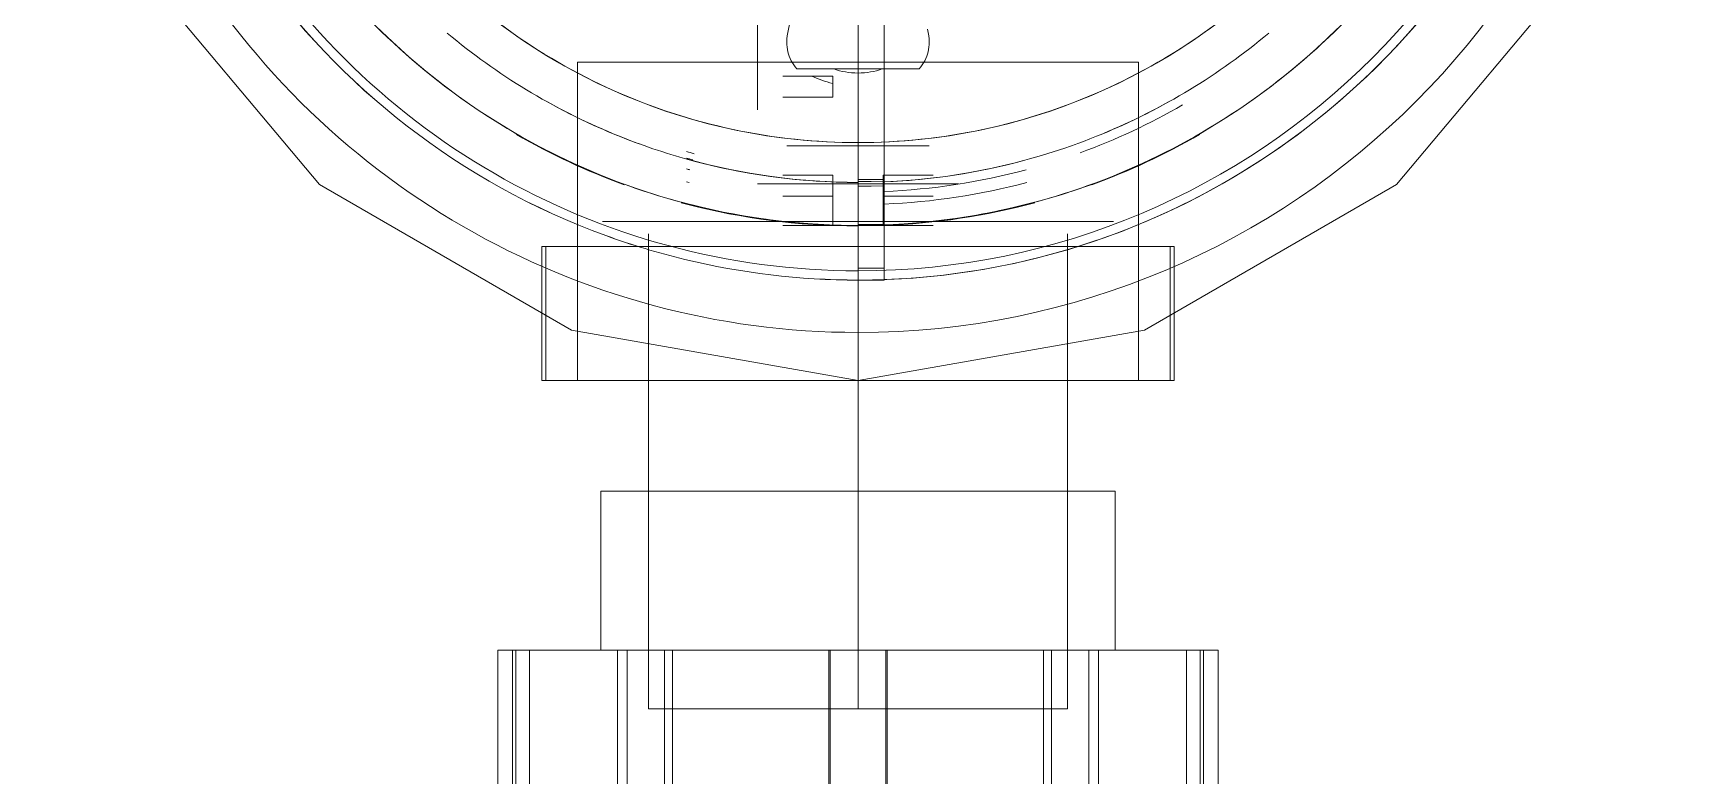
# Model space of a CAD drawing. Header units: metres. Extents: x 5 to 242, y -3 to 162.
# Drawn here: x 176.443 to 176.64, y 95.9548 to 96.0434 of the extents above; entities that cross this region are included whole.
import ezdxf

# ---------------------------------------------------------------- set-up
doc = ezdxf.new("R2010")
doc.units = ezdxf.units.M
for name, color, linetype, lineweight in [('P-PIPE', 7, 'Continuous', 5), ('P-PIPE-CNTR', 7, 'Continuous', 5), ('P-SANR-FIXT', 7, 'Continuous', 5)]:
    doc.layers.add(name, color=color, linetype=linetype, lineweight=lineweight)

# ---------------------------------------------------------------- blocks, each defined once
blk = doc.blocks.new('Bomba Jacuzzi1 - 15B-T 1_1_2CV TRIF_220_380V _1 1_2CV_-2414014-TÉRREO 1_20')
at = {"layer": 'P-SANR-FIXT', "color": 9, "lineweight": 15, "true_color": 0xc0c0c0}
for p, q in [((-0.0839999999999116, 0.03774999999977918), (-0.09999999999990797, 0.03774999999977918)), ((-0.1, 0.03775000000000021), (-0.1, -0.0377499999999998)), ((-0.1, 0.03775000000000021), (-0.1, -0.0377499999999998)), ((-0.08400000000000002, 0.0326924589928627), (-0.08400000000000002, 0.03775000000000021)), ((-0.08400000000000002, 0.03269245899286275), (-0.08400000000000002, 0.03775000000000021)), ((-0.1, -0.0372499999999998), (-0.1, 0.03725000000000021)), ((-0.1, -0.0372499999999998), (-0.1, 0.03725000000000021)), ((-0.0839999999999116, 0.03724999999983993), (-0.09999999999990797, 0.03724999999983993)), ((-0.1, 0.03725000000000023), (-0.1, -0.03724999999999978)), ((-0.1, 0.03725000000000023), (-0.1, -0.03724999999999978)), ((-0.08400000000000002, 0.03725000000000021), (-0.08400000000000002, 0.03225944629097029)), ((-0.08400000000000002, 0.03725000000000021), (-0.08400000000000002, 0.03225944629097063)), ((-0.08400000000000002, 0.0322594462909705), (-0.08400000000000002, 0.03725000000000023)), ((-0.08400000000000002, 0.03225944629097055), (-0.08400000000000002, 0.03725000000000023)), ((-0.0794733564273869, 0.03349999999981047), (-0.09999999999990797, 0.03349999999981047)), ((-0.1, 0.03350000000000022), (-0.1, -0.03349999999999979)), ((-0.1, 0.03350000000000022), (-0.1, -0.03349999999999979)), ((-0.1, -0.03349999999999979), (-0.1, 0.03350000000000022)), ((-0.1, -0.03349999999999979), (-0.1, 0.03350000000000022)), ((-0.08400000000000002, 0.03350000000000022), (-0.08400000000000002, 0.02901185102677869)), ((-0.08400000000000002, 0.03350000000000022), (-0.08400000000000002, 0.02901185102677899)), ((-0.1, -0.03049999999999978), (-0.1, 0.03050000000000022)), ((-0.1, -0.03049999999999978), (-0.1, 0.03050000000000022)), ((-0.08800000000000001, 1.353583911622991e-16), (-0.08800000000000001, -0.003109999999999865)), ((-0.08400000000000002, -0.02901185102677863), (-0.08400000000000002, -0.03349999999999979)), ((-0.08400000000000002, -0.02901185102677828), (-0.08400000000000002, -0.03349999999999979)), ((-0.08400000000000002, -0.03225944629097031), (-0.08400000000000002, -0.0372499999999998)), ((-0.08400000000000002, -0.03225944629096991), (-0.08400000000000002, -0.0372499999999998)), ((-0.08400000000000002, -0.03724999999999978), (-0.08400000000000002, -0.03225944629097011)), ((-0.08400000000000002, -0.03724999999999978), (-0.08400000000000002, -0.03225944629097006)), ((-0.08400000000000002, -0.0377499999999998), (-0.08400000000000002, -0.03269245899286235)), ((-0.08400000000000002, -0.0377499999999998), (-0.08400000000000002, -0.03269245899286229)), ((-0.09999999999990797, -0.03350000000022629), (-0.0794733564273869, -0.03350000000022629)), ((-0.09999999999990797, -0.03725000000011715), (-0.0839999999999116, -0.03725000000011715)), ((-0.09999999999990797, -0.037750000000195), (-0.0839999999999116, -0.037750000000195))]:
    blk.add_line(p, q, dxfattribs=at)
at = {"layer": 'P-SANR-FIXT', "color": 254, "lineweight": 15, "true_color": 0xd3d3d3}
for p, q in [((-0.06199999999988195, 0.03349999999981047), (-0.0794733564273869, 0.03349999999981047)), ((-0.06200000000000002, 0.02368807716974956), (-0.06200000000000002, 0.03350000000000022)), ((-0.08400000000000002, -0.03269245899286235), (-0.08400000000000002, 0.0326924589928627)), ((-0.08400000000000002, -0.03269245899286229), (-0.08400000000000002, 0.03269245899286275)), ((-0.08400000000000002, 0.03225944629097029), (-0.08400000000000002, -0.03225944629097031)), ((-0.08400000000000002, 0.03225944629097063), (-0.08400000000000002, -0.03225944629096991)), ((-0.08400000000000002, -0.03225944629097011), (-0.08400000000000002, 0.0322594462909705)), ((-0.08400000000000002, -0.03225944629097006), (-0.08400000000000002, 0.03225944629097055)), ((-0.08100000000000003, 0.03050000000000022), (-0.08100000000000003, 0.02946073770181674)), ((-0.08100000000000003, 0.03050000000000022), (-0.08100000000000003, 0.02946073770181682)), ((-0.08400000000000002, 0.02901185102677869), (-0.08400000000000002, -0.02901185102677863)), ((-0.08400000000000002, 0.02901185102677899), (-0.08400000000000002, -0.02901185102677828)), ((-0.08100000000000003, 0.02641377481542547), (-0.08100000000000003, -0.02641377481542528)), ((-0.08100000000000003, 0.02641377481542564), (-0.08100000000000003, -0.02641377481542506)), ((-0.06200000000000002, -0.03349999999999979), (-0.06200000000000002, 0.02062167073111503)), ((-0.08150000000000002, 0.008982000000000533), (-0.08150000000000002, 0.003000000000000547)), ((-0.08150000000000002, 0.003000000000000492), (-0.07800000000000001, 0.003000000000000492)), ((-0.08150000000000002, 0.003000000000000564), (-0.07800000000000001, 0.003000000000000564)), ((-0.08658635868432986, 1.646522918008486e-16), (-0.08800000000000001, 1.353583911622991e-16)), ((-0.08800000000000001, -0.003109999999999865), (-0.08657273117519404, -0.003109999999999836)), ((-0.008544654774432017, -0.003109999999999865), (-0.0863477155796277, -0.003109999999999865)), ((-0.08150000000000002, -0.002999999999999484), (-0.08150000000000002, -0.008981999999999482)), ((-0.08100000000000003, -0.02946073770181642), (-0.08100000000000003, -0.03049999999999978)), ((-0.08100000000000003, -0.02946073770181631), (-0.08100000000000003, -0.03049999999999978)), ((-0.0794733564273869, -0.03350000000022629), (-0.06199999999988195, -0.03350000000022629))]:
    blk.add_line(p, q, dxfattribs=at)
at = {"layer": 'P-SANR-FIXT', "color": 254, "lineweight": 15, "true_color": 0xe9e9e9}
for p, q in [((-0.06200000000000002, 0.02368807716974949), (-0.06200000000000002, 0.03350000000000022)), ((-0.06200000000000002, 0.01675000000000014), (-0.06200000000000002, 0.02368807716974949)), ((-0.07650000000000003, 0.01198200000000053), (-0.07650000000000003, 0.01037671638814566)), ((-0.07650000000000003, 0.01198200000000053), (-0.07650000000000003, 0.003101169798419031)), ((-0.07650000000000003, 0.01037671638814566), (-0.07650000000000003, 0.00310116979841891)), ((-0.07800000000000001, 0.008982000000000533), (-0.07800000000000001, 0.006644114759267972)), ((-0.07800000000000001, 0.008711480724805836), (-0.07800000000000001, 0.00300000000000068)), ((-0.07650000000000003, 0.003000000000000389), (-0.07650000000000003, 0.00898200000000055)), ((-0.07650000000000003, 0.004971797648653361), (-0.07650000000000003, 0.008711480724805848)), ((-0.07800000000000001, 0.006644114759267972), (-0.07800000000000001, 0.003000000000000442)), ((-0.07650000000000003, 0.003000000000000632), (-0.07650000000000003, 0.004971797648653361)), ((-0.08150000000000002, -0.002999999999999482), (-0.08150000000000002, 0.003000000000000564)), ((-0.08150000000000002, 0.003000000000000545), (-0.08150000000000002, -0.002999999999999503)), ((-0.07800000000000001, 0.00300000000000055), (-0.07650000000000003, 0.00300000000000055)), ((-0.07650000000000003, 0.003000000000000521), (-0.07800000000000001, 0.003000000000000521)), ((-0.07650000000000003, 0.001019558585528468), (-0.07650000000000003, 0.003000000000000549)), ((-0.07650000000000003, 0.001019558585528453), (-0.07650000000000003, 0.003000000000000523)), ((-0.07550000000000003, 0.003000000000000549), (-0.07650000000000003, 0.003000000000000549)), ((-0.07650000000000003, 0.003000000000000572), (-0.07550000000000003, 0.003000000000000572)), ((-0.07650000000000003, 0.003000000000000494), (-0.07550000000000003, 0.003000000000000494)), ((-0.07550000000000003, 0.003000000000000521), (-0.07650000000000003, 0.003000000000000521)), ((-0.08100000000000003, 1.646522918008486e-16), (-0.08658635868432986, 1.646522918008486e-16)), ((-0.0810049999999999, 2.803108856142016e-16), (-0.08135731737356162, 2.730100590042639e-16)), ((-0.08135731737356162, 2.730100590042639e-16), (-0.08100000000000003, 2.730100590042639e-16)), ((-0.0810049999999999, -0.00310999999999972), (-0.07676598840326698, -0.00310999999999948)), ((-0.07650000000000003, -0.006644114759267001), (-0.07650000000000003, -0.002999999999999486)), ((-0.07650000000000003, -0.008981999999999464), (-0.07650000000000003, -0.00299999999999936)), ((-0.07650000000000003, -0.003101169798417896), (-0.07650000000000003, -0.01198199999999948)), ((-0.07650000000000003, -0.003101169798417781), (-0.07650000000000003, -0.00847255345217662)), ((-0.07550000000000003, -0.006356322172077051), (-0.07550000000000003, -0.008499999999999461)), ((-0.07550000000000003, -0.006356322172077069), (-0.07550000000000003, -0.008499999999999461)), ((-0.07550000000000003, -0.006644114759266944), (-0.07550000000000003, -0.008981999999999464)), ((-0.07650000000000003, -0.00847255345217662), (-0.07650000000000003, -0.01198199999999948))]:
    blk.add_line(p, q, dxfattribs=at)
at = {"layer": 'P-SANR-FIXT', "color": 254, "lineweight": 15, "true_color": 0xe0e0e0}
for p, q in [((-0.08100000000000003, 0.02946073770181674), (-0.08100000000000003, 0.02641377481542547)), ((-0.08100000000000003, 0.02946073770181682), (-0.08100000000000003, 0.02641377481542564)), ((-0.06200000000000002, 0.02062167073111503), (-0.06200000000000002, 0.02368807716974956)), ((-0.06200000000000002, -0.03349999999999979), (-0.06200000000000002, 0.01675000000000014)), ((-0.08689609248962615, 1.353583911622991e-16), (0.0868960924896132, 1.353583911622992e-16)), ((-0.0810049999999999, -0.00310999999999972), (-0.0810049999999999, 2.802341692031973e-16)), ((-0.08100000000000003, 4.693651209525195e-16), (-0.08100000000000003, -0.003109999999999521)), ((-0.08100000000000003, -2.945034967504751e-17), (-0.08100000000000003, -0.003110000000000017)), ((-0.08657273117519404, -0.003109999999999836), (-0.08100000000000003, -0.003109999999999836)), ((-0.07800000000000001, -0.002999999999999503), (-0.08150000000000002, -0.002999999999999503)), ((-0.08150000000000002, -0.002999999999999429), (-0.07800000000000001, -0.002999999999999429)), ((-0.08100000000000003, -0.003109999999999728), (-0.08137094488269746, -0.003109999999999728)), ((-0.08137094488269746, -0.003109999999999728), (-0.0810049999999999, -0.00310999999999972)), ((-0.07800000000000001, -0.002999999999999484), (-0.07800000000000001, -0.008981999999999482)), ((-0.08100000000000003, -0.02641377481542528), (-0.08100000000000003, -0.02946073770181642)), ((-0.08100000000000003, -0.02641377481542506), (-0.08100000000000003, -0.02946073770181631))]:
    blk.add_line(p, q, dxfattribs=at)
at = {"layer": 'P-SANR-FIXT', "color": 7, "lineweight": 15, "true_color": 0xf8f8f8}
for p, q in [((-0.03305458530390024, 0.01198199999980097), (-0.06769895816836506, 0.01198199999980097)), ((-0.06616000000000001, 0.006644114759268087), (-0.06616000000000001, 0.007916217862092248)), ((-0.06616000000000001, 0.006644114759268027), (-0.06616000000000001, 0.00791621786209221)), ((-0.06366000000000001, 0.00898200000000055), (-0.06366000000000001, 0.008711480724805813)), ((-0.07200000000000002, 0.007361215932168265), (-0.07200000000000002, 0.002199961883371956)), ((-0.07200000000000002, 0.007361215932168309), (-0.07200000000000002, 0.002199961883372042)), ((-0.07200000000000002, 0.005196152422707127), (-0.07200000000000002, 0.006000000000000543)), ((-0.07200000000000002, 0.003000000000000569), (-0.07200000000000002, 0.006000000000000543)), ((-0.06616000000000001, 0.004971797648653295), (-0.06616000000000001, 0.006644114759268087)), ((-0.06616000000000001, 0.003000000000000494), (-0.06616000000000001, 0.006644114759268027)), ((-0.06616000000000001, 0.0030000000000005), (-0.06616000000000001, 0.006000000000000543)), ((-0.06616000000000001, 0.005795554957734978), (-0.06616000000000001, 0.006000000000000543)), ((-0.07200000000000002, 0.004242640687119755), (-0.07200000000000002, 0.005196152422707127)), ((-0.07200000000000002, 0.003000000000000454), (-0.07200000000000002, 0.004242640687119755)), ((-0.06616000000000001, 0.003000000000000624), (-0.06616000000000001, 0.005795554957734978)), ((-0.06616000000000001, 0.003000000000000572), (-0.06616000000000001, 0.004971797648653295)), ((-0.06366000000000001, 0.005196152422707163), (-0.06366000000000001, 0.004242640687119816)), ((-0.06366000000000001, 0.005196152422707204), (-0.06366000000000001, 0.004242640687119869)), ((-0.07650000000000003, -0.002999999999999503), (-0.07650000000000003, 0.003000000000000545)), ((-0.07650000000000003, 0.003000000000000564), (-0.07650000000000003, -0.002999999999999482)), ((-0.06280000000000001, 5.235023642569422e-16), (-0.06280000000000001, 0.002167813409689707)), ((-0.07650000000000003, -0.001019558585527406), (-0.07650000000000003, 0.001019558585528468)), ((-0.07650000000000003, -0.001019558585527402), (-0.07650000000000003, 0.001019558585528453)), ((-0.07600000000000001, 5.63639801498539e-16), (-0.07625103448275863, 5.49428946783337e-16)), ((-0.06280000000000001, 0.001482541584599648), (-0.06280000000000001, 5.338073529116394e-16))]:
    blk.add_line(p, q, dxfattribs=at)
at = {"layer": 'P-SANR-FIXT', "color": 7, "lineweight": 15, "true_color": 0xefefef}
for p, q in [((-0.07550000000000003, 0.00898200000000055), (-0.07550000000000003, 0.00791621786209222)), ((-0.07550000000000003, 0.008711480724805822), (-0.07550000000000003, 0.007916217862092238)), ((-0.07550000000000003, 0.008500000000000544), (-0.07550000000000003, 0.007523563800029519)), ((-0.07550000000000003, 0.008500000000000544), (-0.07550000000000003, 0.00825228126945103)), ((-0.07550000000000003, 0.00825228126945103), (-0.07550000000000003, 0.007523563800029521)), ((-0.07550000000000003, 0.007916217862092238), (-0.07550000000000003, 0.004971797648653279)), ((-0.07550000000000003, 0.00791621786209222), (-0.07550000000000003, 0.006644114759268043)), ((-0.07550000000000003, 0.007523563800029519), (-0.07550000000000003, 0.003000000000000649)), ((-0.07550000000000003, 0.007523563800029521), (-0.07550000000000003, 0.006356322172078219)), ((-0.07550000000000003, 0.006644114759268043), (-0.07550000000000003, 0.004971797648653249)), ((-0.07550000000000003, 0.006356322172078219), (-0.07550000000000003, 0.004818591118378459)), ((-0.07550000000000003, 0.004971797648653279), (-0.07550000000000003, 0.00300000000000055)), ((-0.07550000000000003, 0.004971797648653249), (-0.07550000000000003, 0.003000000000000517)), ((-0.07550000000000003, 0.004818591118378459), (-0.07550000000000003, 0.003000000000000619)), ((-0.07650000000000003, 0.00310116979841891), (-0.07650000000000003, 5.066236824577961e-16)), ((-0.07650000000000003, 0.003101169798419031), (-0.07650000000000003, 6.235516953005941e-16)), ((-0.07677981838536348, -0.001582677275921609), (-0.07676598840326698, -0.003109999999999465)), ((-0.07650000000000003, -0.002999999999999486), (-0.07650000000000003, -0.001019558585527406)), ((-0.07650000000000003, -0.00299999999999947), (-0.07650000000000003, -0.001019558585527402)), ((-0.07626952883811235, -0.003109999999999511), (-0.07625569885601584, -0.00158267727592164)), ((-0.07650000000000003, -0.002999999999999486), (-0.07800000000000001, -0.002999999999999486)), ((-0.07800000000000001, -0.002999999999999466), (-0.07650000000000003, -0.002999999999999466)), ((-0.07650000000000003, -0.002999999999999484), (-0.07550000000000003, -0.002999999999999484)), ((-0.07550000000000003, -0.002999999999999414), (-0.07650000000000003, -0.002999999999999414)), ((-0.07650000000000003, -0.002999999999999486), (-0.07550000000000003, -0.002999999999999486)), ((-0.07550000000000003, -0.00299999999999936), (-0.07650000000000003, -0.00299999999999936)), ((-0.07626952883811235, -0.003109999999999452), (-0.07600000000000001, -0.003109999999999437)), ((-0.07550000000000003, -0.002999999999999435), (-0.07550000000000003, -0.006356322172077051)), ((-0.07550000000000003, -0.002999999999999465), (-0.07550000000000003, -0.006356322172077069)), ((-0.07550000000000003, -0.002999999999999414), (-0.07550000000000003, -0.006644114759266944)), ((-0.07550000000000003, -0.002999999999999493), (-0.07550000000000003, -0.006644114759266997))]:
    blk.add_line(p, q, dxfattribs=at)
at = {"layer": 'P-SANR-FIXT', "color": 7, "lineweight": 15, "true_color": 0xfafafa}
for p, q in [((-0.07200000000000002, 0.008500000000000544), (-0.07200000000000002, 0.00821036952345762)), ((-0.07200000000000002, 0.008500000000000544), (-0.07200000000000002, 0.008210369523457642)), ((-0.07200000000000002, 0.00821036952345762), (-0.07200000000000002, 0.007361215932168265)), ((-0.07200000000000002, 0.008210369523457642), (-0.07200000000000002, 0.007361215932168309)), ((-0.06616000000000001, 0.008711480724805808), (-0.06616000000000001, 0.00898200000000055)), ((-0.06616000000000001, 0.008711480724805829), (-0.06616000000000001, 0.00898200000000055)), ((-0.06616000000000001, 0.00791621786209221), (-0.06616000000000001, 0.008711480724805808)), ((-0.06616000000000001, 0.007916217862092248), (-0.06616000000000001, 0.008711480724805829)), ((-0.06366000000000001, 0.008711480724805822), (-0.06366000000000001, 0.007916217862092238)), ((-0.06366000000000001, 0.008711480724805813), (-0.06366000000000001, 0.006644114759268043)), ((-0.06366000000000001, 0.007916217862092238), (-0.06366000000000001, 0.006644114759268067)), ((-0.06366000000000001, 0.006644114759268067), (-0.06366000000000001, 0.004971797648653279)), ((-0.06366000000000001, 0.006644114759268043), (-0.06366000000000001, 0.003000000000000517)), ((-0.06366000000000001, 0.006000000000000543), (-0.06366000000000001, 0.005795554957734945)), ((-0.06366000000000001, 0.006000000000000543), (-0.06366000000000001, 0.005795554957734968)), ((-0.06280000000000001, 0.002167813409689707), (-0.06280000000000001, 0.007293786334271807)), ((-0.06366000000000001, 0.005795554957734945), (-0.06366000000000001, 0.005196152422707163)), ((-0.06366000000000001, 0.005795554957734968), (-0.06366000000000001, 0.005196152422707204)), ((-0.06366000000000001, 0.005526305283807113), (-0.06366000000000001, 0.004319070034275736)), ((-0.06366000000000001, 0.004971797648653279), (-0.06366000000000001, 0.00300000000000055)), ((-0.06366000000000001, 0.004319070034275736), (-0.06366000000000001, 0.003000000000000517)), ((-0.06366000000000001, 0.004242640687119816), (-0.06366000000000001, 0.003000000000000533)), ((-0.06366000000000001, 0.004242640687119869), (-0.06366000000000001, 0.00300000000000059)), ((-0.07200000000000002, 0.00155291427061557), (-0.07200000000000002, 0.003000000000000454)), ((-0.07200000000000002, 0.001552914270615697), (-0.07200000000000002, 0.003000000000000569)), ((-0.07200000000000002, 0.002199961883371956), (-0.07200000000000002, 5.287423855457946e-16)), ((-0.07200000000000002, 0.002199961883372042), (-0.07200000000000002, 6.119981258561243e-16)), ((-0.06366000000000001, 0.00300000000000051), (-0.06616000000000001, 0.00300000000000051)), ((-0.06616000000000001, 0.003000000000000559), (-0.06366000000000001, 0.003000000000000559)), ((-0.06616000000000001, 0.003000000000000494), (-0.06366000000000001, 0.003000000000000494)), ((-0.06366000000000001, 0.003000000000000521), (-0.06616000000000001, 0.003000000000000521)), ((-0.06366000000000001, 0.003000000000000521), (-0.06452678240391292, 0.003000000000000521)), ((-0.06280000000000001, 0.002873143255417107), (-0.06280000000000001, 0.001482541584599648)), ((-0.07200000000000002, 4.383442546046611e-16), (-0.07200000000000002, 0.00155291427061557)), ((-0.07200000000000002, 5.752449579571219e-16), (-0.07200000000000002, 0.001552914270615697)), ((-0.06280000000000001, -0.007293786334270741), (-0.06280000000000001, 5.235023642569422e-16)), ((-0.06280000000000001, 5.338073529116394e-16), (-0.06280000000000001, -0.00148254158459858)), ((-0.07676598840326698, -0.00310999999999948), (-0.07200000000000002, -0.00310999999999948)), ((-0.07200000000000002, -0.003109999999999452), (-0.07626952883811235, -0.003109999999999452)), ((-0.07200000000000002, -0.007361215932167192), (-0.07200000000000002, -0.008210369523456542)), ((-0.07200000000000002, -0.007361215932167152), (-0.07200000000000002, -0.008210369523456523)), ((-0.07200000000000002, -0.008210369523456542), (-0.07200000000000002, -0.008499999999999461)), ((-0.07200000000000002, -0.008210369523456523), (-0.07200000000000002, -0.008499999999999461))]:
    blk.add_line(p, q, dxfattribs=at)
at = {"layer": 'P-SANR-FIXT', "color": 7, "lineweight": 15, "true_color": 0xf6f6f6}
blk.add_line((-0.0767844827586207, 5.192308805135327e-16), (-0.0810049999999999, 2.803108856142016e-16), dxfattribs=at)
at = {"layer": 'P-SANR-FIXT', "color": 7, "lineweight": 15, "true_color": 0xfcfcfc}
for p, q in [((-0.07200000000000002, 5.192308805135327e-16), (-0.0767844827586207, 5.192308805135327e-16)), ((-0.07625103448275863, 5.49428946783337e-16), (-0.07200000000000002, 5.49428946783337e-16)), ((-0.07200000000000002, -0.00299999999999955), (-0.07200000000000002, -0.001552914270614681)), ((-0.07200000000000002, -0.002999999999999435), (-0.07200000000000002, -0.001552914270614549)), ((-0.07200000000000002, -0.001582677275921637), (-0.07200000000000002, -0.003109999999999523)), ((-0.07200000000000002, -0.001582677275921532), (-0.07200000000000002, -0.003109999999999402)), ((-0.07200000000000002, -0.003109999999999477), (-0.07200000000000002, -0.002131980982046313)), ((-0.07200000000000002, -0.003109999999999489), (-0.07200000000000002, -0.002131980982046331))]:
    blk.add_line(p, q, dxfattribs=at)
at = {"layer": 'P-SANR-FIXT', "color": 7, "lineweight": 15, "true_color": 0xf3f3f3}
for p, q in [((-0.0767844827586207, 5.176400974526985e-16), (-0.07677981838536348, -0.001582677275921609)), ((-0.07650000000000003, 5.066236824577961e-16), (-0.07650000000000003, -0.003101169798417896)), ((-0.07650000000000003, 6.235516953005941e-16), (-0.07650000000000003, -0.003101169798417781)), ((-0.07625569885601584, -0.00158267727592164), (-0.07625103448275863, 4.938466302562006e-16)), ((-0.07600000000000001, 5.636408006992611e-16), (-0.07600000000000001, -0.003109999999999437))]:
    blk.add_line(p, q, dxfattribs=at)
at = {"layer": 'P-SANR-FIXT', "color": 7, "lineweight": 15, "true_color": 0xfbfbfb}
for p, q in [((-0.07200000000000002, 5.193054898364808e-16), (-0.07200000000000002, -0.001582677275921637)), ((-0.07200000000000002, -0.00108381941553541), (-0.07200000000000002, 5.272833232933152e-16)), ((-0.07200000000000002, 6.044486092886732e-16), (-0.07200000000000002, -0.001582677275921532)), ((-0.07200000000000002, -0.002131980982046331), (-0.07200000000000002, 5.076221713412709e-16)), ((-0.07200000000000002, 5.287423855457946e-16), (-0.07200000000000002, -0.007361215932167192)), ((-0.07200000000000002, 6.119981258561243e-16), (-0.07200000000000002, -0.0042499999999994)), ((-0.07200000000000002, -0.001552914270614681), (-0.07200000000000002, 4.383442546046611e-16)), ((-0.07200000000000002, -0.001552914270614549), (-0.07200000000000002, 5.752449579571219e-16)), ((-0.07200000000000002, -0.002131980982046313), (-0.07200000000000002, -0.00108381941553541)), ((-0.06280000000000001, -0.00148254158459858), (-0.06280000000000001, -0.002873143255416038)), ((-0.07200000000000002, -0.005196152422706142), (-0.07200000000000002, -0.00299999999999955)), ((-0.07200000000000002, -0.004242640687118718), (-0.07200000000000002, -0.002999999999999435)), ((-0.07200000000000002, -0.005196152422706076), (-0.07200000000000002, -0.004242640687118718)), ((-0.07200000000000002, -0.0042499999999994), (-0.07200000000000002, -0.007361215932167152)), ((-0.07200000000000002, -0.00599999999999946), (-0.07200000000000002, -0.005196152422706142)), ((-0.07200000000000002, -0.005795554957733861), (-0.07200000000000002, -0.005196152422706076)), ((-0.07200000000000002, -0.00599999999999946), (-0.07200000000000002, -0.005795554957733861))]:
    blk.add_line(p, q, dxfattribs=at)
at = {"layer": 'P-SANR-FIXT', "color": 9, "lineweight": 15, "true_color": 0xc0c0c0, "flags": 128}
for points in [[(0.09999998131676355, 5.050566449236575e-16), (0.09396924395872282, 0.0342020127350565), (0.07660442781418467, 0.06427875796631603), (0.04999998598757245, 0.08660253633340473), (0.01736480680291962, 0.09848077070137191), (-0.01736482548615646, 0.09848077070137187), (-0.05000000467080925, 0.08660253633340458), (-0.07660444649742139, 0.06427875796631578), (-0.09396926264195941, 0.03420201273505619), (-0.1, 1.954921369333039e-16)], [(-0.1000000000000001, -4.677232062027236e-16), (-0.0939692626419592, -0.03420201273505644), (-0.07660444649742097, -0.06427875796631592), (-0.05000000467080871, -0.08660253633340455), (-0.01736482548615584, -0.09848077070137164), (0.01736480680292023, -0.09848077070137147), (0.04999998598757299, -0.08660253633340408), (0.07660442781418506, -0.0642787579663152), (0.093969243958723, -0.03420201273505556), (0.09999998131676352, 4.695065816975192e-16)]]:
    blk.add_lwpolyline(points, dxfattribs=at)
at = {"layer": 'P-SANR-FIXT', "color": 254, "lineweight": 15, "true_color": 0xe0e0e0, "flags": 128}
for points in [[(-0.08658635868432986, 1.617955769361856e-16), (-0.08658294958446605, -0.001557030227424264), (-0.08657273117519404, -0.003109999999999841)], [(-0.08137094488269746, -0.003109999999999912), (-0.08136072647342543, -0.001557030227424349), (-0.08135731737356162, 7.719658245974871e-17)]]:
    blk.add_lwpolyline(points, dxfattribs=at)
at = {"layer": 'P-SANR-FIXT', "color": 9, "lineweight": 15, "true_color": 0xc0c0c0}
for centre, radius, start, end in [((0, 1.023625628704395e-16), 0.08689609248961411, 359.9999999999994, 179.9999999999995), ((0, 1.127187232441429e-16), 0.08149000000000008, 359.9999999999996, 179.9999999999996), ((0, 1.127187232441429e-16), 0.07159999999999996, 7.824164516400251e-13, 180.0000000000004), ((0, 1.023625628704395e-16), 0.0868960924896141, 179.9999999999999, 359.9999999999994), ((0, 1.127187232441429e-16), 0.08149000000000009, 179.9999999999996, 359.9999999999991), ((0, 1.127187232441429e-16), 0.07159999999999996, 180.0000000000008, 4.071109992273301e-13)]:
    blk.add_arc(centre, radius, start, end, dxfattribs=at)
at = {"layer": 'P-SANR-FIXT', "color": 254, "lineweight": 15, "true_color": 0xd3d3d3}
for centre, radius, start, end in [((0, 1.290458026391406e-16), 0.08689609248961411, 359.9999999999994, 179.9999999999995), ((0, 1.431086360526023e-16), 0.07635300000000007, 140.0559387777154, 157.4999999999996), ((0, 2.844391389089651e-16), 0.08155000000000007, 150, 159.987283399956), ((0, 2.876365812198856e-16), 0.08154999999999997, 150.0000000000004, 159.9872833999564), ((0, 2.167599433278156e-16), 0.07635000000000006, 150, 159.987283399898), ((0, 2.19957385638736e-16), 0.07634999999999996, 150.0000000000004, 159.9872833998984), ((0, 2.844391389089651e-16), 0.08155000000000004, 165, 180), ((0, 2.876365812198856e-16), 0.08154999999999993, 165.4686088463471, 180.0000000000004), ((0, 1.431086360526023e-16), 0.07635300000000003, 164.2546295875414, 179.9999999999996), ((0, 2.167599433278156e-16), 0.07635000000000003, 164.4408053857317, 180), ((0, 2.19957385638736e-16), 0.07634999999999995, 165.0000000000004, 180.0000000000004), ((0, 1.290458026391406e-16), 0.0868960924896141, 179.9999999999999, 359.9999999999994), ((0, 3.182787366995399e-16), 0.08155000000000001, 182.2101993768892, 194.9999999999997), ((0, 3.214761790104603e-16), 0.08155000000000004, 182.2101993768896, 195), ((0, 3.521183344901147e-16), 0.07899, 182.2809205177737, 194.7896564201223), ((0, 1.431086360526023e-16), 0.07635299999999999, 182.394843515437, 199.9550425006107), ((0, 2.167599433278156e-16), 0.07635, 182.360730310221, 194.9999999999997), ((0, 2.19957385638736e-16), 0.07635000000000003, 182.3607303102213, 195), ((0, 2.167599433278156e-16), 0.07634999999999996, 200.0127166001016, 209.9999999999996), ((0, 3.182787366995399e-16), 0.08154999999999996, 200.0127166000436, 209.9999999999996), ((0, 3.214761790104603e-16), 0.08155000000000007, 200.012716600044, 210.0000000000001), ((0, 1.431086360526023e-16), 0.07635299999999999, 202.4999999999996, 219.9440612223011)]:
    blk.add_arc(centre, radius, start, end, dxfattribs=at)
at = {"layer": 'P-SANR-FIXT', "color": 254, "lineweight": 15, "true_color": 0xe0e0e0}
for centre, radius, start, end in [((0, 1.431086360526023e-16), 0.07635300000000007, 157.4999999999996, 164.2546295875414), ((0, 3.521183344901147e-16), 0.07899000000000003, 164.9889650846358, 165.2103435798774), ((0, 3.553157768010351e-16), 0.07899000000000003, 182.2809205177741, 194.7896564201227), ((0, 4.197975300712642e-16), 0.07749000000000002, 182.3260002475787, 194.9999999999997), ((0, 4.229949723821846e-16), 0.07749000000000004, 182.3260002475792, 195), ((0, 2.19957385638736e-16), 0.07635000000000007, 200.0127166001021, 210.0000000000001)]:
    blk.add_arc(centre, radius, start, end, dxfattribs=at)
at = {"layer": 'P-SANR-FIXT', "color": 254, "lineweight": 15, "true_color": 0xe9e9e9}
for centre, radius, start, end in [((0, 2.876365812198856e-16), 0.08154999999999996, 165.0000000000004, 165.468608846347), ((0, 4.197975300712642e-16), 0.07748999999999998, 200.0127166000943, 209.9999999999996), ((0, 4.229949723821846e-16), 0.07749000000000006, 200.0127166000948, 210.0000000000001)]:
    blk.add_arc(centre, radius, start, end, dxfattribs=at)
at = {"layer": 'P-SANR-FIXT', "color": 7, "lineweight": 15, "true_color": 0xefefef}
for centre, radius, start, end in [((0, 3.553157768010351e-16), 0.07898999999999996, 164.9889650846361, 165.2103435798777), ((0, 3.859579322806895e-16), 0.07749000000000003, 164.6858440000899, 165), ((0, 2.19957385638736e-16), 0.07634999999999997, 164.4408053857321, 165.0000000000004)]:
    blk.add_arc(centre, radius, start, end, dxfattribs=at)
at = {"layer": 'P-SANR-FIXT', "color": 7, "lineweight": 15, "true_color": 0xf8f8f8}
blk.add_arc((0, 3.891553745916099e-16), 0.07748999999999998, 164.6858440000902, 165.0000000000004, dxfattribs=at)
at = {"layer": 'P-SANR-FIXT', "color": 7, "lineweight": 15, "true_color": 0xfcfcfc}
for centre, radius, start, end in [((0, 4.197975300712642e-16), 0.07624500000000006, 164.4178675062223, 165), ((0, 4.229949723821846e-16), 0.076245, 164.4178675062227, 165.0000000000004), ((0, 4.906741679633342e-16), 0.07549499999999999, 164.2521699573802, 165.0000000000004)]:
    blk.add_arc(centre, radius, start, end, dxfattribs=at)
at = {"layer": 'P-SANR-FIXT', "color": 7, "lineweight": 15, "true_color": 0xfbfbfb}
blk.add_arc((0, 4.874767256524138e-16), 0.07549500000000005, 164.2521699573798, 165, dxfattribs=at)
at = {"layer": 'P-SANR-FIXT', "color": 9, "lineweight": 15, "true_color": 0xc0c0c0}
for centre, major_axis, ratio, start_param, end_param in [((-8.872786700619351e-06, 1.194313342431606e-16), (1.85329449417384e-09, 0.09424203516568411), 0.9999999532919074, 4.712389000049942, 7.853981653639738), ((-3.064626870619938e-06, 1.531878561429779e-16), (0, 0.08799999999999777), 0.999999953291906, 5.061454830783552, 7.504915783575618), ((6.456456463216353e-18, 1.709992020943752e-16), (0, 0.08799999999999777), 0.9999999532919062, 5.061454830783546, 7.504915783575612), ((-3.064626870619938e-06, 1.531878561429779e-16), (-1.639127731323199e-09, 0.08799999999999769), 0.9999999532919076, 1.333653948730096, 1.570796308168447), ((6.456456463216353e-18, 1.709992020943752e-16), (0, 0.08799999999999766), 0.9999999532919085, 1.333653967356543, 1.570796326794891), ((-8.872786700619351e-06, 1.194313342431606e-16), (1.853288258245072e-09, 0.09424203516568413), 0.9999999532919074, 1.570796346460093, 4.712389000049876), ((-3.064626870619938e-06, 1.531878561429779e-16), (0, 0.08799999999999777), 0.999999953291906, 1.570796326794898, 4.014257279586957), ((6.456456463216353e-18, 1.709992020943752e-16), (0, 0.08799999999999772), 0.9999999532919074, 1.606865268131797, 4.01425727958695)]:
    blk.add_ellipse(centre, major_axis=major_axis, ratio=ratio, start_param=start_param, end_param=end_param, dxfattribs=at)
at = {"layer": 'P-SANR-FIXT', "color": 254, "lineweight": 15, "true_color": 0xd3d3d3}
for centre, major_axis, ratio, start_param, end_param in [((-3.064626870619938e-06, 1.531878561429779e-16), (0, 0.08799999999999775), 0.9999999532919065, 1.221730476396032, 1.333653967356548), ((6.456456463216353e-18, 1.709992020943752e-16), (0, 0.08799999999999766), 0.9999999532919087, 1.221730476396025, 1.333653967356543)]:
    blk.add_ellipse(centre, major_axis=major_axis, ratio=ratio, start_param=start_param, end_param=end_param, dxfattribs=at)
at = {"layer": 'P-SANR-FIXT', "color": 9, "lineweight": 15, "true_color": 0xc0c0c0}
for points, knots in [([(-0.08149, 6.915610263412785e-16), (-0.08148999999999998, 0.005333582773260973), (-0.08043936840709714, 0.01600059014543053), (-0.0757721031800545, 0.0313863415192503), (-0.06819284841398482, 0.04556576560923738), (-0.05799301510907046, 0.05799445858359879), (-0.04556408001983154, 0.0681929903311892), (-0.02665942578964575, 0.0783037554691922), (7.537335626577962e-07, 0.08361310612496461), (0.03199919312469778, 0.07724569004400805), (0.05912412820276933, 0.05912064882930373), (0.07724849923916756, 0.03199308827359808), (0.0814900000000001, 0.01066357034138363), (0.08149000000000003, -6.285110452919352e-16)], [-1, -1, -1, -1, -0.9375, -0.875, -0.8125, -0.75, -0.6875, -0.625, -0.5, -0.375, -0.25, -0.125, 0, 0, 0, 0]), ([(0.07160000000000001, 8.170372942311886e-16), (0.07159999999999996, 0.004996843003584869), (0.07055012434632335, 0.01499139778632501), (0.06589111025518522, 0.02933330300252009), (0.05835243489548379, 0.04239177096085897), (0.04826334414661269, 0.05359771425668258), (0.0360648502580706, 0.0624614457847582), (0.02229012284592068, 0.06859358641576921), (0.002624721371722811, 0.07278074740840991), (-0.02278000513027219, 0.07011875253094395), (-0.04933087644795584, 0.05478847502356465), (-0.06735058388932334, 0.02998633844027752), (-0.0716000000000001, 0.009997411137902276), (-0.07160000000000001, -3.300021714225388e-16)], [-1, -1, -1, -1, -0.9333333333333333, -0.8666666666666667, -0.8, -0.7333333333333333, -0.6666666666666666, -0.6, -0.5333333333333333, -0.4, -0.2666666666666667, -0.1333333333333333, 0, 0, 0, 0]), ([(0.08149, -6.512403850954116e-16), (0.08148999999999997, -0.005331785170691825), (0.08044018347857498, -0.0159962075207034), (0.07577345726074407, -0.03138322580897823), (0.06819486301830606, -0.04556270254235167), (0.05799556549671066, -0.05799192230404528), (0.04556708016979629, -0.06819098187628486), (0.02666286868296153, -0.07830258590981386), (2.917092179272419e-06, -0.08361310525599641), (-0.03199578100517066, -0.07724709681733986), (-0.05912158446045693, -0.05912325027610014), (-0.07724687002309763, -0.03199649235308241), (-0.08149000000000008, -0.01066716554652141), (-0.08149000000000003, 7.048153727318152e-16)], [-1, -1, -1, -1, -0.9375, -0.875, -0.8125, -0.75, -0.6875, -0.625, -0.5, -0.375, -0.25, -0.125, 0, 0, 0, 0]), ([(-0.07160000000000001, -8.162617680635638e-16), (-0.07159999999999994, -0.004998705568951706), (-0.0705492235242164, -0.01499593211006942), (-0.06588961795123277, -0.02933649530441696), (-0.05835022473143901, -0.0423948629436537), (-0.04826056498655445, -0.05360020190055405), (-0.03606161013376021, -0.06246332051961071), (-0.02228656631151024, -0.06859474071664154), (-0.002620951118988878, -0.07278088395454108), (0.02278365785610294, -0.07011757158513147), (0.04933365487162434, -0.05478591583913355), (0.06735238439740708, -0.02998283883067848), (0.07160000000000011, -0.009993686007168193), (0.07160000000000001, 8.136043921913583e-16)], [-1, -1, -1, -1, -0.9333333333333333, -0.8666666666666667, -0.8, -0.7333333333333333, -0.6666666666666666, -0.6, -0.5333333333333333, -0.4, -0.2666666666666667, -0.1333333333333333, 0, 0, 0, 0])]:
    blk.add_open_spline(points, degree=3, knots=knots, dxfattribs=at)
at = {"layer": 'P-SANR-FIXT', "color": 7, "lineweight": 15, "true_color": 0xf8f8f8}
for points in [[(-0.0618261545567711, 0.007978713654732926), (-0.06216770628293412, 0.007799682187769861), (-0.06249160298046359, 0.007571888080682252), (-0.06280000000000001, 0.007293786334271806)], [(-0.06075500034430288, 0.008373577668110649), (-0.06112539607581156, 0.00828801394853451), (-0.0614846028306081, 0.00815774512169599), (-0.0618261545567711, 0.007978713654732926)], [(-0.05960809086900005, 0.008500000000000544), (-0.06000301990457344, 0.008500000000000545), (-0.06038460461279423, 0.008459141387686787), (-0.06075500034430288, 0.008373577668110649)], [(-0.06366000000000001, 0.005526305283807158), (-0.0638475311268193, 0.005155643602071059), (-0.0640135285572217, 0.004757390946324404), (-0.06415799229120718, 0.004334982746597825)], [(-0.0631717085579147, 0.001501948443395231), (-0.06325515135744163, 0.001018503014720077), (-0.06329813410385728, 0.0005127101345345608), (-0.06330065679716161, 5.488029301836673e-16)], [(-0.06075500034430294, -0.008373577668109557), (-0.06038460461279429, -0.008459141387685694), (-0.06000301990457352, -0.008499999999999452), (-0.05960809086900015, -0.008499999999999461)], [(-0.05960809086900015, -0.008499999999999461), (-0.0591038566518256, -0.008499999999999466), (-0.05859147141196705, -0.008433843859626654), (-0.05806776862387165, -0.008308862457096602)]]:
    blk.add_open_spline(points, degree=3, dxfattribs=at)
blk.add_open_spline([(-0.05328316967261382, 0.005709770485345062), (-0.05341060920134753, 0.00582214157842237), (-0.05366693299293188, 0.006040152430708586), (-0.05406204233072649, 0.006344460298124138), (-0.05446152360323272, 0.006629092265072888), (-0.05486087237473806, 0.006895909724154453), (-0.05526113625332776, 0.007143543665123086), (-0.05580047756730351, 0.007445833965120593), (-0.05674153533127795, 0.00790817105753669), (-0.05807908617210841, 0.00836768771925489), (-0.05910385665182549, 0.008500000000000537), (-0.05960809086900006, 0.008500000000000544)], degree=3, knots=[-0.5714285714285714, -0.5714285714285714, -0.5714285714285714, -0.5714285714285714, -0.5357142857142857, -0.5, -0.4642857142857143, -0.4285714285714285, -0.3928571428571428, -0.3571428571428571, -0.2857142857142857, -0.1428571428571428, 0, 0, 0, 0], dxfattribs=at)
at = {"layer": 'P-SANR-FIXT', "color": 7, "lineweight": 15, "true_color": 0xfafafa}
for points in [[(-0.06280000000000001, 0.007293786334271808), (-0.06280000000000001, 0.006560770456515191), (-0.06280000000000001, 0.005825875594398991), (-0.06280000000000001, 0.005089101747923208)], [(-0.06415799229120718, 0.004334982746597825), (-0.06430245602519266, 0.003912574546871247), (-0.06442538606276124, 0.003466010803164745), (-0.06452678240391292, 0.003000000000000571)], [(-0.06366000000000001, 0.003000000000000524), (-0.06366000000000001, 0.003423014853527019), (-0.06366000000000001, 0.004267080587687952), (-0.06366000000000001, 0.005107218376064767), (-0.06366000000000001, 0.005526305283807148)], [(-0.06452678240391292, 0.003000000000000521), (-0.0643900433454087, 0.003000000000000521), (-0.064108840552919, 0.003000000000000523), (-0.06381218840946677, 0.003000000000000523), (-0.06366000000000001, 0.003000000000000524)], [(-0.06280000000000001, 0.002873143255417114), (-0.06296436290574953, 0.002446491849235177), (-0.06308826575838775, 0.001985393872070385), (-0.0631717085579147, 0.001501948443395231)], [(-0.06330065679716163, 5.485996053661182e-16), (-0.0632981683395587, -0.00051250837233045), (-0.06325520271099377, -0.001018203845928109), (-0.06317175991146683, -0.001501655433757545)], [(-0.06280000000000001, -0.00287314325541604), (-0.06280000000000001, -0.003613675070610939), (-0.06280000000000001, -0.005090980732281624), (-0.06280000000000001, -0.006560770456514074), (-0.06280000000000001, -0.007293786334270742)], [(-0.06280000000000001, -0.007293786334270741), (-0.06249160298046359, -0.007571888080681183), (-0.0621677062829341, -0.007799682187768783), (-0.0618261545567711, -0.007978713654731842)], [(-0.0618261545567711, -0.007978713654731842), (-0.0614846028306081, -0.0081577451216949), (-0.06112539607581158, -0.008288013948533417), (-0.06075500034430293, -0.008373577668109556)]]:
    blk.add_open_spline(points, degree=3, dxfattribs=at)
at = {"layer": 'P-SANR-FIXT', "color": 7, "lineweight": 15, "true_color": 0xfbfbfb}
for points in [[(-0.06280000000000001, 0.005089101747923208), (-0.06280000000000001, 0.004352327901447426), (-0.06280000000000001, 0.00361367507061206), (-0.06280000000000001, 0.002873143255417111)], [(-0.06317175991146683, -0.001501655433757545), (-0.06308831711193989, -0.00198510702158698), (-0.06296439714145095, -0.002446314723648191), (-0.06280000000000001, -0.002873143255416032)]]:
    blk.add_open_spline(points, degree=3, dxfattribs=at)
blk = doc.blocks.new('AF_Soldavel_Uniao - Standard-3997284-TÉRREO 1_20')
at = {"layer": 'P-PIPE', "color": 4, "lineweight": 15, "true_color": 0x00ffff}
for p, q in [((-0.007999999999998182, 0.04419999999973007), (-0.01499999999990996, 0.04419999999973007)), ((-0.01500000000000017, 0.04419999999999998), (-0.01500000000000017, -0.04420000000000003)), ((-0.01499999999999989, 0.04419999999999998), (-0.01499999999999989, 0.01143980179353145)), ((-0.008000000000000063, 0.04298120760225967), (-0.008000000000000063, 0.04419999999999995)), ((-0.008000000000000064, 0.04298120760225984), (-0.008000000000000064, 0.04419999999999995)), ((-0.007999999999999926, 0.04298120760225979), (-0.007999999999999927, 0.04126195929817251)), ((-0.007999999999999927, 0.04126195929817131), (-0.007999999999999926, 0.04298120760225992)), ((-0.007999999999999926, 0.04298120760225977), (0.01500000000000003, 0.0429812076022597)), ((0.01500000000000003, 0.04298120760225983), (-0.007999999999999926, 0.0429812076022599)), ((-0.007999999999999993, 0.04243200000000195), (-0.007999999999999993, 0.04126195929817252)), ((0.01499999999999989, 0.04083144425785409), (0.01499999999999989, 0.04298120760225977)), ((0.01500000000000003, 0.0412619592981713), (0.01500000000000003, 0.04298120760225984)), ((0.01500000000000003, 0.04298120760225977), (0.01500000000000003, 0.04126195929817248)), ((0.0149999999999999, 0.04083144425785432), (0.0149999999999999, 0.04298120760225983)), ((0.01499999999999996, 0.04243200000000191), (0.01499999999999996, 0.04126195929817253)), ((0.01500000000000006, 0.04126195929817247), (-0.007999999999999929, 0.0412619592981725)), ((-0.007999999999999927, 0.04126195929817251), (0.01500000000000006, 0.04126195929817248)), ((-0.00799999999999993, 0.03919818648754183), (-0.007999999999999929, 0.04083144425785599)), ((-0.007999999999999929, 0.04083144425785595), (-0.00799999999999993, 0.03919818648754185)), ((-0.00800000000000004, 0.02871361052012502), (-0.00800000000000004, 0.04083144425785419)), ((0.01500000000000003, 0.04083144425785409), (-0.007999999999999926, 0.04083144425785416)), ((-0.007999999999999926, 0.04083144425785425), (0.01500000000000003, 0.04083144425785419)), ((-0.008000000000000061, 0.02871361052012475), (-0.008000000000000061, 0.04083144425785416)), ((0.01500000000000003, 0.04083144425785421), (0.01500000000000003, 0.03919818648754182)), ((0.01500000000000003, 0.03919818648754181), (0.01500000000000003, 0.04083144425785423)), ((-0.007999999999999993, 0.03919818648754193), (-0.007999999999999993, 0.02756506609932129)), ((-0.007999999999999993, 0.03919818648754194), (-0.007999999999999993, 0.0275650660993168)), ((-0.00799999999999993, 0.03919818648754204), (0.01500000000000005, 0.03919818648754201)), ((-0.00799999999999993, 0.03919818648754185), (0.01500000000000006, 0.03919818648754182)), ((0.01499999999999997, 0.03919818648754191), (0.01499999999999997, 0.02756506609932118)), ((0.01499999999999998, 0.03919818648754201), (0.01499999999999998, 0.02756506609932103)), ((-0.01499999999990996, 0.03069999999970715), (-0.03399999999988831, 0.03069999999970715)), ((-0.03399999999999997, 0.0307), (-0.03399999999999997, -0.0307)), ((-0.03399999999999997, 0.0307), (-0.03399999999999997, 0.01535000000000003)), ((-0.01500000000000003, 0.0307), (-0.01500000000000003, -0.0307)), ((-0.01500000000000003, 0.0307), (-0.01500000000000003, 0.01534999999999992)), ((0.03400000000002693, 0.03069999999970715), (0.01500000000004857, 0.03069999999970715)), ((0.01500000000000003, 0.0307), (0.01500000000000003, -0.0307)), ((0.01500000000000003, 0.0307), (0.01500000000000003, -0.0307)), ((0.03400000000000002, -0.0307), (0.03400000000000002, 0.0307)), ((0.03400000000000002, -0.0307), (0.03400000000000002, 0.0307)), ((-0.007999999999999948, 0.0287136105201263), (-0.00799999999999995, 0.02756506609932107)), ((-0.00799999999999995, 0.02756506609932099), (-0.007999999999999948, 0.02871361052012602)), ((-0.007999999999999948, 0.02871361052012525), (0.01500000000000003, 0.02871361052012518)), ((0.01500000000000003, 0.02871361052012511), (-0.007999999999999948, 0.02871361052012518)), ((0.01499999999999994, 0.02308545701669478), (0.01499999999999994, 0.02871361052012491)), ((0.01500000000000003, 0.02756506609932096), (0.01500000000000003, 0.02871361052012514)), ((0.01500000000000003, 0.02871361052012542), (0.01500000000000003, 0.02756506609932104)), ((0.01499999999999995, 0.02308545701669545), (0.01499999999999995, 0.02871361052012563)), ((0.01500000000000004, 0.02756506609932104), (-0.00799999999999995, 0.02756506609932107)), ((0.01500000000000004, 0.02756506609932095), (-0.00799999999999995, 0.02756506609932099)), ((-0.03399999999999997, -0.025), (-0.03399999999999997, 0.025)), ((-0.03399999999999997, 0.01249999999999979), (-0.03399999999999997, 0.025)), ((-0.007999999999999962, 0.025), (-0.007999999999999962, -0.025)), ((-0.007999999999999962, 0.025), (-0.007999999999999962, 0.01250000000000002)), ((0.007999999999999962, -0.025), (0.007999999999999962, 0.025)), ((0.007999999999999953, -0.025), (0.007999999999999953, 0.025)), ((0.03400000000000003, 0.025), (0.03400000000000003, -0.025)), ((0.03400000000000002, 0.025), (0.03400000000000002, -0.025)), ((-0.007999999999999959, 0.02216203873602796), (-0.007999999999999957, 0.02308545701669579)), ((-0.007999999999999957, 0.02308545701669559), (-0.007999999999999959, 0.0221620387360276)), ((-0.008, 0.003478390159021389), (-0.008, 0.023085457016695)), ((0.01500000000000004, 0.02308545701669491), (-0.007999999999999955, 0.02308545701669499)), ((-0.007999999999999959, 0.02308545701669504), (0.01500000000000003, 0.02308545701669497)), ((-0.008000000000000031, 0.0136585511513743), (-0.008000000000000031, 0.02308545701669492)), ((-0.007999999999999993, 0.02216203873602822), (-0.007999999999999993, 0.003339254552661056)), ((-0.007999999999999993, 0.02216203873602781), (-0.007999999999999993, 0.01311220910531987)), ((0.01500000000000003, 0.02216203873602816), (-0.007999999999999959, 0.0221620387360282)), ((-0.007999999999999959, 0.0221620387360276), (0.01500000000000003, 0.02216203873602756)), ((0.01500000000000003, 0.02308545701669501), (0.01500000000000003, 0.02216203873602756)), ((0.01500000000000003, 0.02216203873602791), (0.01500000000000003, 0.0230854570166952)), ((0.015, 0.02216203873602778), (0.015, 0.003339254552660877)), ((0.01500000000000003, 0.02216203873602838), (0.01500000000000003, 0.003339254552661243)), ((-0.007999999999999988, 0.003478390159021532), (-0.007999999999999988, 0.003339254552661034)), ((-0.007999999999999988, 0.003478390159021222), (0.01500000000000003, 0.003478390159021148)), ((0.01500000000000003, 0.003478390159021441), (-0.00799999999999999, 0.003478390159021516)), ((-0.007999999999999988, 0.003339254552661034), (0.015, 0.003339254552661)), ((0.015, 0.003339254552660596), (-0.007999999999999988, 0.003339254552660632)), ((0.01500000000000002, -0.003478390159018197), (0.01500000000000002, 0.003478390159021186)), ((0.01500000000000003, 0.003339254552660586), (0.01500000000000003, 0.003478390159021469)), ((0.01500000000000003, 0.003478390159021494), (0.01500000000000003, 0.003339254552661001)), ((0.01500000000000004, -0.003478390159017286), (0.01500000000000004, 0.003478390159021784)), ((-0.007999999999999998, -0.003339254552656888), (-0.008, -0.003478390159017531)), ((-0.007999999999999993, -0.003339254552656639), (-0.007999999999999993, -0.02216203873602391)), ((0.01499999999999999, -0.003339254552656666), (-0.008, -0.003339254552656592)), ((0.01499999999999999, -0.003339254552656932), (-0.008, -0.003339254552656889)), ((-0.007999999999999955, -0.02308545701669254), (-0.007999999999999955, -0.003478390159017838)), ((0.01500000000000004, -0.003478390159017923), (-0.007999999999999998, -0.003478390159017849)), ((-0.008, -0.003478390159017877), (0.01500000000000003, -0.003478390159017951)), ((0.01500000000000003, -0.003339254552656404), (0.01500000000000003, -0.02216203873602394)), ((0.01500000000000003, -0.003478390159017907), (0.01500000000000003, -0.003339254552656931)), ((0.01500000000000003, -0.003339254552656932), (0.01500000000000003, -0.003478390159017586)), ((0.01500000000000006, -0.003339254552656414), (0.01500000000000006, -0.02216203873602372)), ((-0.01499999999999989, -0.01143980179353136), (-0.01499999999999989, -0.04420000000000003)), ((-0.03399999999999997, -0.025), (-0.03399999999999997, -0.01250000000000014)), ((-0.007999999999999962, -0.01249999999999996), (-0.007999999999999962, -0.025)), ((-0.007999999999999993, -0.01311220910531617), (-0.007999999999999993, -0.02216203873602413)), ((-0.007999999999999988, -0.02308545701669289), (-0.007999999999999988, -0.01365855115137168)), ((-0.03399999999999997, -0.01534999999999995), (-0.03399999999999997, -0.0307)), ((-0.01500000000000003, -0.01535000000000001), (-0.01500000000000003, -0.0307)), ((-0.008000000000000031, -0.02308545701669187), (-0.00800000000000003, -0.02216203873602391)), ((-0.00800000000000003, -0.02216203873602412), (-0.008000000000000031, -0.02308545701669187)), ((-0.00800000000000003, -0.02216203873602391), (0.01499999999999996, -0.02216203873602394)), ((-0.00800000000000003, -0.02216203873602437), (0.01499999999999996, -0.02216203873602442)), ((-0.00800000000000003, -0.02308545701669265), (0.01500000000000003, -0.02308545701669273)), ((0.01500000000000003, -0.0230854570166925), (-0.008000000000000031, -0.02308545701669243)), ((0.01500000000000003, -0.02216203873602416), (0.01500000000000003, -0.02308545701669246)), ((0.01500000000000003, -0.02308545701669246), (0.01500000000000003, -0.02216203873602395)), ((0.01500000000000011, -0.02871361052012328), (0.01500000000000011, -0.02308545701669273)), ((0.01500000000000012, -0.02871361052012289), (0.01500000000000012, -0.02308545701669222)), ((-0.00800000000000004, -0.02871361052012219), (-0.008000000000000038, -0.02756506609931744)), ((-0.007999999999999993, -0.02756506609931722), (-0.007999999999999993, -0.03919818648753794)), ((-0.007999999999999993, -0.02756506609931703), (-0.007999999999999993, -0.03919818648753785)), ((-0.008000000000000038, -0.02756506609931722), (-0.00800000000000004, -0.0287136105201222)), ((-0.008000000000000038, -0.02756506609931744), (0.01499999999999995, -0.02756506609931748)), ((-0.008000000000000038, -0.02756506609931682), (0.01499999999999995, -0.02756506609931686)), ((0.01500000000000008, -0.02756506609931725), (0.01500000000000008, -0.03919818648753788)), ((0.01500000000000003, -0.02871361052012308), (0.01500000000000003, -0.02756506609931748)), ((0.01500000000000003, -0.02756506609931726), (0.01500000000000003, -0.02871361052012309)), ((0.01500000000000009, -0.02756506609931686), (0.01500000000000009, -0.03919818648753798)), ((-0.007999999999999927, -0.0408314442578539), (-0.007999999999999927, -0.02871361052012329)), ((0.01500000000000003, -0.02871361052012334), (-0.00800000000000004, -0.02871361052012326)), ((-0.00800000000000004, -0.02871361052012304), (0.01500000000000003, -0.02871361052012311)), ((-0.007999999999999948, -0.040831444257854), (-0.007999999999999948, -0.02871361052012318)), ((-0.03399999999988831, -0.03070000000026157), (-0.01499999999990996, -0.03070000000026157)), ((0.01500000000004857, -0.03070000000026157), (0.03400000000002693, -0.03070000000026157)), ((-0.008000000000000057, -0.03919818648753795), (-0.008000000000000061, -0.04083144425785208)), ((-0.008000000000000061, -0.04083144425785197), (-0.008000000000000057, -0.03919818648753794)), ((0.01499999999999993, -0.03919818648753798), (-0.008000000000000056, -0.03919818648753795)), ((0.01499999999999993, -0.03919818648753798), (-0.008000000000000057, -0.03919818648753795)), ((0.01500000000000003, -0.03919818648753799), (0.01500000000000003, -0.04083144425785385)), ((0.01500000000000003, -0.04083144425785374), (0.01500000000000003, -0.03919818648753799)), ((-0.008000000000000061, -0.04083144425785378), (0.01500000000000003, -0.04083144425785385)), ((0.01500000000000003, -0.04083144425785386), (-0.008000000000000061, -0.04083144425785379)), ((-0.008000000000000064, -0.04298120760225971), (-0.008000000000000061, -0.04126195929816751)), ((-0.007999999999999991, -0.04126195929816739), (-0.007999999999999991, -0.04243199999999805)), ((-0.008000000000000061, -0.04126195929816744), (-0.008000000000000064, -0.04298120760225981)), ((-0.00800000000000006, -0.04126195929816732), (0.01499999999999992, -0.04126195929816735)), ((-0.008000000000000061, -0.04126195929816751), (0.01499999999999993, -0.04126195929816755)), ((0.01500000000000016, -0.04298120760225986), (0.01500000000000016, -0.04083144425785396)), ((0.01500000000000017, -0.04298120760225983), (0.01500000000000017, -0.04083144425785362)), ((0.01500000000000003, -0.04126195929816747), (0.01500000000000003, -0.04298120760225989)), ((0.0150000000000001, -0.0412619592981673), (0.0150000000000001, -0.04243199999999809)), ((0.01500000000000003, -0.04298120760225979), (0.01500000000000003, -0.04126195929816755)), ((-0.007999999999999924, -0.04420000000000005), (-0.007999999999999924, -0.04298120760225996)), ((0.01500000000000003, -0.04298120760225996), (-0.008000000000000061, -0.0429812076022599)), ((-0.008000000000000061, -0.04298120760225973), (0.01500000000000003, -0.04298120760225979)), ((-0.007999999999999926, -0.04420000000000005), (-0.007999999999999926, -0.0429812076022599)), ((-0.01499999999990996, -0.04420000000028449), (-0.007999999999998182, -0.04420000000028449))]:
    blk.add_line(p, q, dxfattribs=at)

msp = doc.modelspace()

# ---------------------------------------------------------------- linework, layer by layer
at = {"layer": 'P-PIPE', "color": 131, "lineweight": 15, "true_color": 0x4dffff}
msp.add_line((176.5664830326923, 96.02095853299292), (176.5164830326923, 96.02095853299289), dxfattribs=at)
at = {"layer": 'P-PIPE', "color": 4, "lineweight": 15, "true_color": 0x00ffff}
for p, q in [((176.5164830326926, 96.01947061502116), (176.5164830326926, 95.96278103392436)), ((176.5664830326925, 95.96278103392436), (176.5664830326925, 96.01947061502116)), ((176.5164830326923, 95.96278103392426), (176.5664830326923, 95.96278103392426))]:
    msp.add_line(p, q, dxfattribs=at)
at = {"layer": 'P-PIPE-CNTR', "color": 4, "lineweight": 15, "true_color": 0x00ffff}
msp.add_line((176.5414830326923, 96.01395853299287), (176.5414830326923, 95.96278103392426), dxfattribs=at)
msp.add_line((176.5414830326923, 96.01395853299287), (176.5414830326923, 95.96278103392426), dxfattribs=at)

# ---------------------------------------------------------------- block references
at = {"layer": 'P-PIPE', "color": 4, "lineweight": 15, "true_color": 0x00ffff, "rotation": 90}
msp.add_blockref('AF_Soldavel_Uniao - Standard-3997284-TÉRREO 1_20', (176.5414830326924, 95.95478103392426), dxfattribs=at)
at = {"layer": 'P-SANR-FIXT', "color": 254, "lineweight": 15, "true_color": 0xd3d3d3, "rotation": 89.99999999999915}
msp.add_blockref('Bomba Jacuzzi1 - 15B-T 1_1_2CV TRIF_220_380V _1 1_2CV_-2414014-TÉRREO 1_20', (176.5414830326923, 96.10195853299291), dxfattribs=at)

doc.saveas('drawing.dxf')
